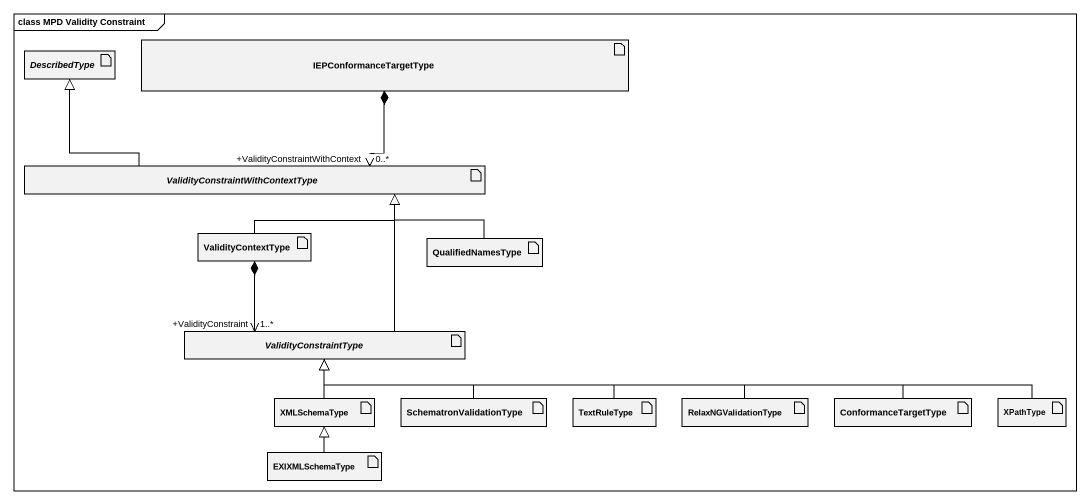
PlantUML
@startuml
mainframe class MPD Validity Constraint
artifact IEPConformanceTargetType
artifact DescribedType
artifact "ValidityConstraintWithContextType" as ValidityConstraintWithContex
artifact ValidityContextType
artifact QualifiedNamesType
artifact ValidityConstraintType
artifact XMLSchemaType
artifact SchematronValidationType
artifact TextRuleType
artifact RelaxNGValidationType
artifact ConformanceTargetType
artifact XPathType
artifact EXIXMLSchemaType
ValidityConstraintWithContex "+ValidityConstraintWithContext\n0..*" <-up-* IEPConformanceTargetType
ValidityConstraintWithContex -up-|> DescribedType
ValidityContextType -up-|> ValidityConstraintWithContex
QualifiedNamesType -left-|> ValidityConstraintWithContex
ValidityConstraintType -up-|> ValidityConstraintWithContex
ValidityConstraintType "+ValidityConstraint\n1..*" <-up-* ValidityContextType
XMLSchemaType -up-|> ValidityConstraintType
SchematronValidationType -left-|> ValidityConstraintType
TextRuleType -left-|> ValidityConstraintType
RelaxNGValidationType -left-|> ValidityConstraintType
ConformanceTargetType -left-|> ValidityConstraintType
XPathType -left-|> ValidityConstraintType
EXIXMLSchemaType -up-|> XMLSchemaType
@enduml
